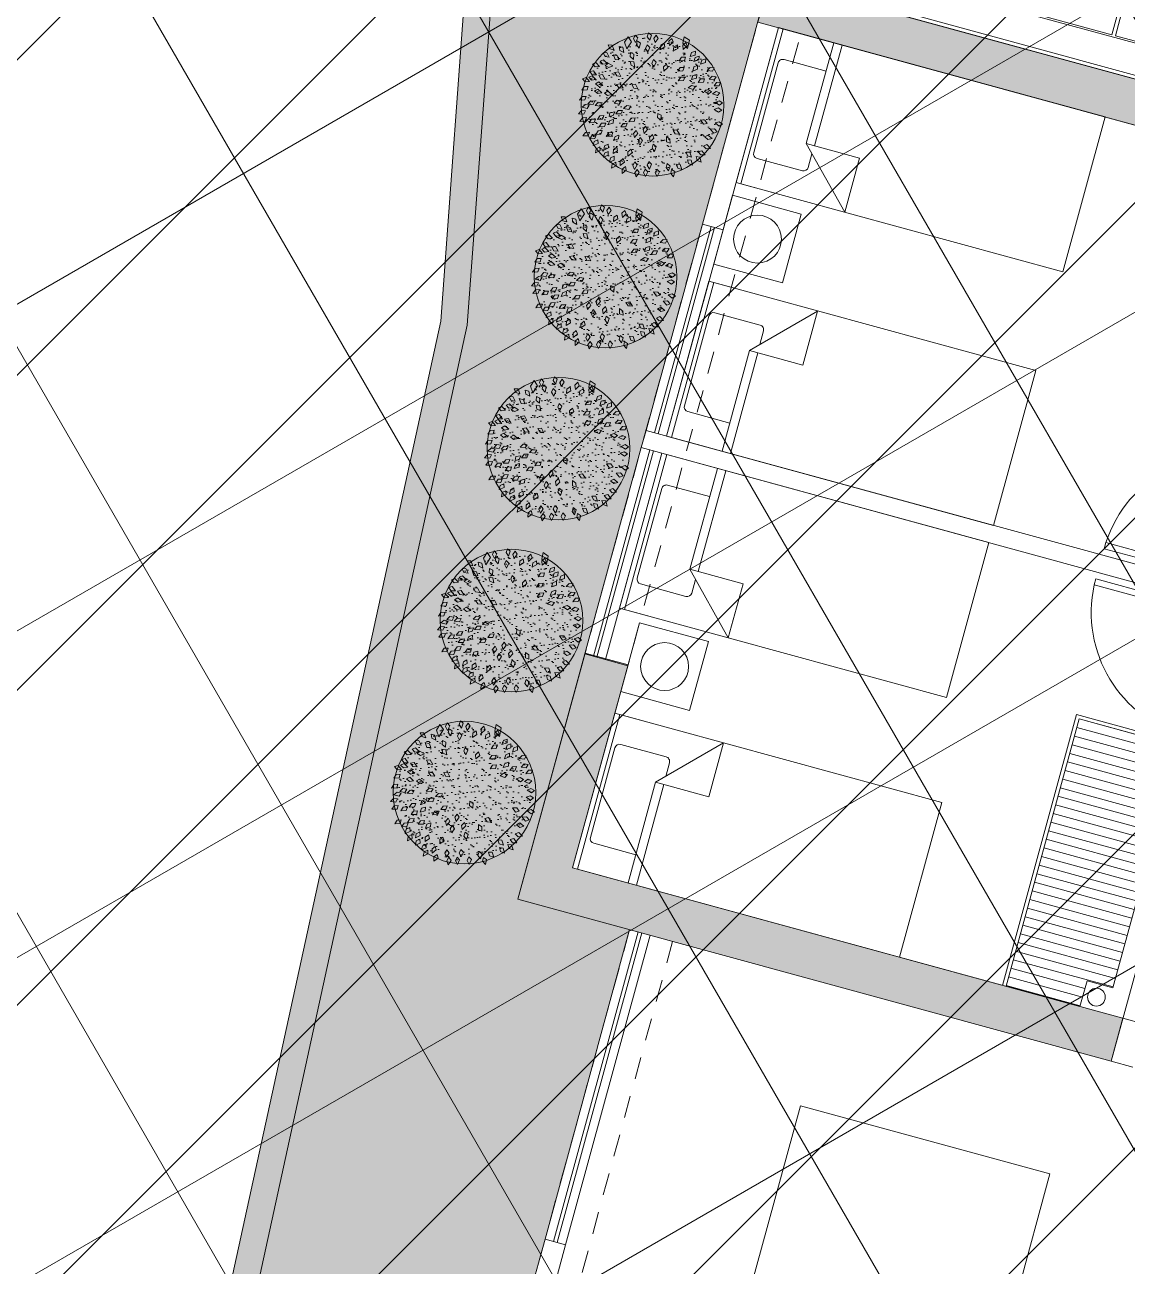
# Model space of a CAD drawing. Header units: inches. Extents: x 0 to 766, y -245 to 236.
# Drawn here: x 184.95 to 191.14, y 58.7 to 65.66 of the extents above; entities that cross this region are included whole.
import ezdxf

# ---------------------------------------------------------------- set-up
doc = ezdxf.new("R2010")
doc.units = ezdxf.units.IN
doc.header["$MEASUREMENT"] = 0
doc.linetypes.add('HIDDEN2', pattern=[0.1875, 0.125, -0.0625])
for name, color, linetype, lineweight in [('A-PLACAS', 251, 'Continuous', 9), ('A-VIGAS', 251, 'HIDDEN2', 9), ('CLOSET', 251, 'Continuous', 9), ('DLP_ETAPAS', 251, 'Continuous', 9), ('DLP_HATCH', 251, 'Continuous', 9), ('HATCH', 251, 'Continuous', 9), ('MOBILIARIO', 251, 'Continuous', 9), ('MURO-BAJO', 251, 'Continuous', 9), ('MUROS', 251, 'Continuous', 9), ('PUERTAS', 251, 'Continuous', 9), ('RED-PLUVIAL', 251, 'Continuous', 9), ('VIDRIOS', 251, 'Continuous', 9), ('XREF_PAISAJISMO_200612$0$A-MURO BAJO', 251, 'Continuous', 9), ('XREF_PAISAJISMO_200612$0$HATCH MUROS', 251, 'Continuous', 9), ('XREF_VEGETACION_200612$0$0_PA_alternathera verde', 251, 'Continuous', 9), ('XREF_VEGETACION_200612$0$0_PA_arrayan', 251, 'Continuous', 9), ('XREF_VEGETACION_200612$0$0_PA_VEGETACION', 251, 'Continuous', 9)]:
    doc.layers.add(name, color=color, linetype=linetype, lineweight=lineweight)
doc.layers.add('relleno', color=7, linetype='Continuous')
pattern_1 = [(177, (0, 0), (-0.06749766157737931, -0.03401406042485334), [0.09374999999999982, -0.01874999999999995, 0, -0.01874999999999995])]

# ---------------------------------------------------------------- blocks, each defined once
blk = doc.blocks.new('XREF_VEGETACION_200612$0$vib 2')
at = {"layer": 'XREF_VEGETACION_200612$0$0_PA_arrayan', "color": 68, "true_color": 0x3d5200}
for points in [[(471.9991278601013, 17.40327505128238), (471.9866738549131, 17.38433920615082), (471.9947412778862, 17.36167107864796), (472.0110900439348, 17.38599382868125)], [(472.0238042046054, 17.40891701607177), (472.0178819022391, 17.39633102536962), (472.0247516089712, 17.3832593512432), (472.0325724509072, 17.399456377245)], [(472.030705056617, 17.38915131883394), (472.0274703579561, 17.37562292085584), (472.0368584490883, 17.36422444376731), (472.0412164100832, 17.38167487057731)], [(472.0691685130013, 17.41660571361439), (472.0648215750683, 17.40339265348848), (472.0732307002172, 17.39125394889214), (472.0790227100223, 17.4082822148728)], [(472.0956921621608, 17.40829769946393), (472.0877171243825, 17.39690122633817), (472.0922654877425, 17.38285224325039), (472.1027251134618, 17.39748458584128)], [(472.1233968454622, 17.38147155532374), (472.1115935541864, 17.37411199403718), (472.1102724547834, 17.35940430110412), (472.1256297008644, 17.3687672179945)], [(472.1495084159559, 17.39750684251197), (472.1393987686251, 17.3879530025446), (472.1410202030202, 17.37327538402019), (472.1542160061473, 17.38549749511912)], [(472.1970701181393, 17.38396217420498), (472.1868647333844, 17.37451066907229), (472.1883382153296, 17.35981746023259), (472.2016564808482, 17.37190600950316)], [(472.1916999459867, 17.40313652296629), (472.1872218011545, 17.38091908173373), (472.2031735761645, 17.36290608109706), (472.2092520207831, 17.39157541718157)], [(471.9138282526026, 17.34757867194693), (471.9201314029929, 17.33517902991852), (471.9346680541604, 17.33258147185742), (471.9266788235137, 17.34869610537996)], [(471.9312554757778, 17.3750014276066), (471.9362852374229, 17.36203291477503), (471.9504886970377, 17.35799270809355), (471.9441533511697, 17.37482638305241)], [(471.9672958700494, 17.32413026281313), (471.9626095443429, 17.33722679589073), (471.9485174655376, 17.34163982772762), (471.9544070842902, 17.32464507527751)], [(471.9690640062734, 17.37018244325063), (471.9712709731591, 17.35644890312261), (471.984315701971, 17.34952816723208), (471.9816401853354, 17.36731442121183)], [(472.0072622541147, 17.34896166609289), (472.0063585641862, 17.33508131408768), (472.0175366961939, 17.32543191514983), (472.0188851998752, 17.3433676548255)], [(472.0650128810584, 17.3758903175073), (472.0593512305805, 17.36318494300917), (472.0664888819454, 17.35025762820493), (472.0739742462451, 17.36661239941043)], [(472.1685617030637, 17.37516873027289), (472.1563760033923, 17.36846130522355), (472.154257793917, 17.35384710925976), (472.170101040688, 17.36236184658062)], [(472.2301299494396, 17.35317426655325), (472.216849733088, 17.34903703548267), (472.2118540585104, 17.33514082122968), (472.229079194109, 17.34031807180304)], [(472.2427193064499, 17.33677128993281), (472.2295514937284, 17.33228915479364), (472.2249198925387, 17.31826739294021), (472.2420041621569, 17.32389206639803)], [(471.8767784409972, 17.30959797979472), (471.8865132369244, 17.29966245889579), (471.9011591910421, 17.30154860921541), (471.8887008433954, 17.31452161171296)], [(471.9031515122751, 17.31885644349842), (471.9129879981514, 17.30902158849829), (471.9276137748297, 17.31105829947583), (471.9150226352793, 17.3239024586428)], [(471.920530002957, 17.30365578525095), (471.9328255470115, 17.29715190766251), (471.9462039124707, 17.30340337730459), (471.9303899802034, 17.31197243595434)], [(472.0059207432759, 17.31863085172833), (472.0092072874428, 17.30511495535762), (472.0227586467599, 17.29924791217451), (472.0186844011268, 17.31676675181666)], [(472.0858690981479, 17.32473780537327), (472.0804718505148, 17.31191787771129), (472.0878757557742, 17.29914119105299), (472.0950207297554, 17.31564751004578)], [(472.1308908290395, 17.30936928412336), (472.1207254950664, 17.2998747165982), (472.1222610845667, 17.28518786874244), (472.1355281224477, 17.29733261763874)], [(472.1913401827306, 17.29818071918495), (472.1774505396288, 17.29743329575765), (472.1691936717617, 17.2851905155149), (472.1871628391261, 17.28597680052635)], [(472.1965609583441, 17.33334824426671), (472.1826713152425, 17.33260082083919), (472.1744144473753, 17.32035804059637), (472.1923836147395, 17.32114432560812)], [(472.2375130577273, 17.30498623644828), (472.2246111890482, 17.29978790865365), (472.2207564112678, 17.28553300692428), (472.2375061007713, 17.29208717517187)], [(472.2652836304198, 17.32779293227077), (472.2522345667672, 17.32297600741501), (472.2479625335379, 17.30884054608046), (472.264897601269, 17.31489964674247)], [(472.2947827198608, 17.29633274976908), (472.2809356677341, 17.29765183076583), (472.2709557496599, 17.28676777038925), (472.2888430447632, 17.28488259300386)], [(471.8432023853429, 17.25905713633304), (471.8522458463065, 17.248488473169), (471.8669855839673, 17.24938383272581), (471.8554293522136, 17.26316652939764)], [(471.8641238487728, 17.26429892228333), (471.8739965423655, 17.25450041482125), (471.8886147074063, 17.25659105728167), (471.8759762794365, 17.26938868824808)], [(471.8674055556874, 17.2834126044072), (471.8757167310754, 17.27225889690928), (471.8904833037422, 17.2721595655193), (471.8798815137007, 17.28668923405706)], [(471.8982852881148, 17.27098195765526), (471.905596492749, 17.25914865236626), (471.9202986570771, 17.25776738515364), (471.9109986551812, 17.27316281254658)], [(471.9531595826988, 17.28075862140554), (471.9600395856749, 17.26866951944026), (471.9746824210687, 17.26675930827994), (471.9659432856084, 17.28247989132526)], [(472.1935039490474, 17.26467152883387), (472.1796143059458, 17.26392410540634), (472.1713574380786, 17.25168132516353), (472.1893266054428, 17.2524676101753)], [(472.2350661995038, 17.27384185733024), (472.2216746009388, 17.27008075175502), (472.2162890624615, 17.25633093319752), (472.2336533384089, 17.26102040445849)], [(472.2614461514057, 17.25911742810021), (472.247556508304, 17.25837000467263), (472.2392996404368, 17.24612722443015), (472.2572688078012, 17.24691350944158)], [(472.3013743825365, 17.26605887792175), (472.2876041292039, 17.26802380805665), (472.27712633719, 17.25761816489685), (472.2949059541694, 17.25489889294519)], [(471.8626886242028, 17.23282966493801), (471.8487989811011, 17.2320822415104), (471.8405421132339, 17.21983946126758), (471.8585112805981, 17.22062574627935)], [(471.8840771310779, 17.21759840403476), (471.8942489705281, 17.20811080636852), (471.9087952631908, 17.210653817342), (471.8957660037138, 17.22305331803207)], [(471.8875433468671, 17.24168499085601), (471.8983226230563, 17.23289362963541), (471.9126679937606, 17.23639675315681), (471.898844281489, 17.24790389002589)], [(471.9179686242347, 17.21006536739594), (471.9287884193358, 17.20132392236419), (471.9431174452183, 17.20489331339161), (471.9292406941218, 17.21633643354752)], [(471.9596715611343, 17.23897057432196), (471.9672595637616, 17.2273128282531), (471.9819901928693, 17.22627837132236), (471.9723300109548, 17.24145038850105)], [(472.0121751053676, 17.23879815353993), (472.0185452591874, 17.22643280002396), (472.0330957531845, 17.22391393927114), (472.0250194416004, 17.23998510634376)], [(472.2303035076272, 17.23186319229057), (472.2170309881666, 17.23602504938171), (472.2050109889733, 17.2274471035644), (472.2221185369953, 17.2218936343279)], [(472.2855023918595, 17.21469772316737), (472.2737293897624, 17.22210564115389), (472.2599197582529, 17.21687538182732), (472.2750463125652, 17.20714416532985)], [(472.3143617069008, 17.21054551540897), (472.3013713616356, 17.21551861878223), (472.288844847143, 17.20769890205324), (472.3055770190808, 17.20110014140263)], [(472.3160978734025, 17.2472291267417), (472.3022082303008, 17.24648170331412), (472.2939513624336, 17.23423892307136), (472.3119205297978, 17.23502520808304)], [(471.8550422716805, 17.19861191274353), (471.8411526285786, 17.19786448931595), (471.8328957607115, 17.18562170907313), (471.8508649280757, 17.1864079940849)], [(471.8660329037291, 17.16782945297891), (471.8525135439806, 17.17110172119393), (471.8410890306565, 17.16174533137982), (471.8585272836685, 17.1573389097268)], [(471.8853725824287, 17.18197588400755), (471.8715792613734, 17.18377174634582), (471.8612299039518, 17.17323835486857), (471.8790415405041, 17.17073739040887)], [(471.910446139305, 17.17683221118372), (471.896628000266, 17.17842590524867), (471.8864339929978, 17.1677420973663), (471.9042803415284, 17.16550221700888)], [(471.9756770814882, 17.18322690456202), (471.9619528263375, 17.18549089392448), (471.9512511746037, 17.17531562069885), (471.9689674367252, 17.1722102581862)], [(472.0081281987939, 17.16505209735902), (471.9943778646585, 17.16715189221545), (471.9837985925572, 17.1568494392622), (472.0015507046439, 17.15395604396474)], [(472.3233366244269, 17.17668400320403), (472.311261622581, 17.18358872316204), (472.2976849031984, 17.17778060592329), (472.3132084730252, 17.16869611365746)], [(471.8529816687287, 17.14894762808089), (471.8391069233886, 17.14993366511248), (471.8293913657062, 17.13881298734668), (471.8473187878926, 17.1373580805982)], [(471.8561739585929, 17.12575092121491), (471.8422843154911, 17.12500349778767), (471.8340274476239, 17.11276071754486), (471.8519966149883, 17.11354700255632)], [(471.9158437026969, 17.13271523026833), (471.9019540595952, 17.1319678068408), (471.893697191728, 17.11972502659802), (471.9116663590921, 17.1205113116097)], [(471.9338902948323, 17.12975302772929), (471.9475505362749, 17.13237574216433), (471.9540722237375, 17.14562448277169), (471.9363753537723, 17.14241044896286)], [(471.9794218933341, 17.15051873528043), (471.9655125491025, 17.15062347457134), (471.9565212977791, 17.1389094259676), (471.9745048867752, 17.1385935989407)], [(472.0237692395729, 17.12447901158595), (472.0098795964709, 17.1237315881587), (472.0016227286038, 17.11148880791583), (472.0195918959681, 17.11227509292732)], [(472.1012330537493, 17.13995780387387), (472.1003802427454, 17.12607423298343), (472.111593665671, 17.11646586780844), (472.1128764240457, 17.13440642941719)], [(472.320219637316, 17.15175342620461), (472.3084552124438, 17.15917495803504), (472.2946395399031, 17.15396067694493), (472.3097548271959, 17.14421196882793)], [(471.8871920905565, 17.12063593790088), (471.8733024474548, 17.11988851447361), (471.8650455795875, 17.1076457342308), (471.8830147469517, 17.10843201924257)], [(471.9100743109877, 17.08089120877986), (471.8961922313503, 17.08001445783429), (471.8880497436159, 17.06769530897779), (471.9060108086499, 17.06864891410259)], [(471.9223469630639, 17.10711095016765), (471.90845160975, 17.10647850763439), (471.900093699364, 17.09430448327791), (471.9180687588504, 17.09494202256789)], [(471.9496185623283, 17.11952516827088), (471.9361875401698, 17.11590736907021), (471.9306553898372, 17.10221588092062), (471.9480687823412, 17.10671954402957)], [(471.9957871998629, 17.10666925006131), (471.9818975567611, 17.1059218266337), (471.9736406888939, 17.09367904639092), (471.9916098562584, 17.09446533140266)], [(472.0267184384267, 17.08202757759358), (472.017925008146, 17.07124998921912), (472.0214253778221, 17.05690394630923), (472.0329351681207, 17.0707254493812)], [(472.0584880827169, 17.09626565518792), (472.0502723602935, 17.08504145221687), (472.0545207645998, 17.07089887126759), (472.0652893641604, 17.08530534493025)], [(472.1532569721846, 17.08109375610911), (472.1610950348405, 17.06960264645468), (472.175844572892, 17.06888664204416), (472.1658588991897, 17.08384643952288)], [(472.2705270150441, 17.10602029360768), (472.2624571855337, 17.11734984253687), (472.2476961478407, 17.11776613722128), (472.2579835942099, 17.10301223376928)], [(472.3049827001154, 17.07648424577365), (472.2958495072797, 17.08697546190407), (472.2811179345431, 17.08595453107415), (472.2927911951269, 17.07227081055546)], [(472.3230863208236, 17.10305201458183), (472.3120773882045, 17.11155402786463), (472.2978301032031, 17.10767119318691), (472.3119545166792, 17.0965352081011)], [(471.8663644296191, 17.07586084740194), (471.8524747865171, 17.0751134239747), (471.8442179186499, 17.06287064373188), (471.8621870860145, 17.06365692874331)], [(471.889638327005, 17.06576830096182), (471.8757536645921, 17.06493344950857), (471.8675740352948, 17.05263893042056), (471.8855378964714, 17.05353832550565)], [(471.8958534949202, 17.04958886050997), (471.8831447912918, 17.04393468688727), (471.879799744091, 17.02955163455942), (471.896305581002, 17.03669772214343)], [(471.9464331557788, 17.07428867330424), (471.9325435126772, 17.07354124987665), (471.9242866448101, 17.06129846963387), (471.9422558121742, 17.06208475464561)], [(471.9675738361461, 17.06561034058126), (471.9543059246627, 17.06143381665006), (471.9493514063843, 17.04752287549988), (471.9665611412522, 17.05275109179828)], [(472.0407998125292, 17.05718892823358), (472.0338229965551, 17.04515543887498), (472.0395498087595, 17.03154422449009), (472.0487269836328, 17.04701318312476)], [(472.0828863184533, 17.0672609851137), (472.0731038350667, 17.05737241362618), (472.0752181820086, 17.04275765834049), (472.0879952995834, 17.05541682444121)], [(472.1431556005668, 17.03805745600607), (472.142884261277, 17.05196454780341), (472.1309314150905, 17.06063582239795), (472.131101891352, 17.0426502682576)], [(472.2618731972742, 17.05929127437574), (472.2727632277976, 17.05063748546723), (472.2870629632411, 17.05432246868213), (472.2730942600488, 17.06565315934992)], [(471.9020619561104, 17.02567266258305), (471.8898455405596, 17.01902134554291), (471.887660148725, 17.00441704488958), (471.9035423837974, 17.01285883551665)], [(471.9304662182968, 17.00978764210532), (471.917858695864, 17.00391131626495), (471.914766569561, 16.98947177714567), (471.9311444591964, 16.99690642246199)], [(471.9302769097613, 17.03512574451744), (471.9179018181759, 17.02877452923724), (471.9153606839006, 17.01422790861096), (471.9314441967879, 17.02227960613965)], [(471.9601214090856, 17.02456169746074), (471.9485773204055, 17.01680187505161), (471.9477611385283, 17.00205754115043), (471.9627884237772, 17.01194136216975)], [(472.0093882638051, 17.0172671663461), (471.9984637248761, 17.0086569818842), (471.9987643284816, 16.99389313507765), (472.013001557347, 17.00488451961814)], [(472.0852723583308, 17.03415629966037), (472.0812669136661, 17.02083574260299), (472.0899856571089, 17.00891747730017), (472.0953375062449, 17.02608916710383)], [(472.1979020280947, 17.00738808887391), (472.2026591088393, 16.99431709005714), (472.2167748464238, 16.98998033003454), (472.2107934093976, 17.00694298404267)], [(472.2399053988038, 17.00867457269498), (472.2483900304832, 16.99765223843531), (472.2631563502151, 16.99778390706083), (472.2523285752761, 17.01214595808955)], [(472.2575816109248, 17.02804146086364), (472.2673630416371, 17.01815184810641), (472.2819999601167, 17.02010688070891), (472.2694807177307, 17.03302112826614)], [(471.9516418350823, 16.99311642633708), (471.9388391641212, 16.98767837121232), (471.9352509236898, 16.97335405392837), (471.9518754585199, 16.98021947901151)], [(471.9569241407396, 16.97264876413521), (471.9444619520573, 16.96647019791626), (471.9417188399888, 16.95196030917671), (471.9579127312776, 16.95978763980761)], [(471.9825233693091, 16.98536237849359), (471.9717541946844, 16.97655864603644), (471.9723181710373, 16.96180251288015), (471.9863570222409, 16.97304617228323)], [(471.9896707949354, 16.95741639135522), (471.9785002073352, 16.94912791743385), (471.9783708440703, 16.93436157732557), (471.9929220443532, 16.94493379517339)], [(472.0223432390733, 16.97374342907903), (472.0153781874135, 16.96170312664722), (472.0211182998611, 16.94809751588758), (472.0302803516985, 16.96357543648494)], [(472.0704825728195, 16.97470032761799), (472.0649396098166, 16.96194272641605), (472.0721974614599, 16.9490825116211), (472.0795300388005, 16.96550635189757)], [(472.1335297547532, 16.96779044449741), (472.1293706982108, 16.95451704719468), (472.1379511800154, 16.94249885818604), (472.1435010394947, 16.95960757759022)], [(472.1650447614836, 16.96578184343801), (472.1694842578887, 16.9525995940495), (472.1834909569655, 16.94792263820017), (472.1779216031351, 16.96502502159538)], [(472.2031155995646, 16.98126632587497), (472.2065555556306, 16.96778865806706), (472.2201727254758, 16.96207602115748), (472.2158996206267, 16.97954742049569)], [(472.2321669876316, 16.99170220966022), (472.2359621967923, 16.97832023616226), (472.249725690669, 16.97296974353537), (472.2449919982344, 16.99032201646432)], [(472.030000023455, 16.94774171370608), (472.0223566240668, 16.93612021324051), (472.0273078453716, 16.92220809828106), (472.0373415772132, 16.9371357050959)], [(472.0576167209745, 16.94881853898118), (472.0519104534347, 16.9361331403654), (472.0590026287028, 16.92318082068826), (472.0665454243158, 16.93950918417747)], [(472.0979690943521, 16.94925666250339), (472.0921063795957, 16.93664280492672), (472.0990378277722, 16.92360376503777), (472.1067819836412, 16.9398375960634)], [(472.1481873327727, 16.94765669469166), (472.1454389599439, 16.93402117951763), (472.1552290463867, 16.92296605660999), (472.1589595715612, 16.94056129465406)]]:
    blk.add_lwpolyline(points, close=True, dxfattribs=at)
blk = doc.blocks.new('XREF_VEGETACION_200612$0$ARRAYAN')
at = {"layer": 'XREF_VEGETACION_200612$0$0_PA_arrayan', "true_color": 0x779e00}
h = blk.add_hatch(dxfattribs=at)
h.set_pattern_fill('AR-SAND', color=64, scale=0.0009, style=0)
h.set_pattern_definition([(37.50000000000001, (878.0805660225582, 496.4642429204698), (-0.0014400281663856, 0.0440471913596408), [0, -0.0347472, 0, -0.038862, 0, -0.0371475]), (7.499999999999999, (878.0805660225582, 496.4642429204698), (0.0404570954824202, 0.0645142590511519), [0, -0.0187452, 0, -0.0313182, 0, -0.0120015]), (327.5, (878.0524482225583, 496.4642429204698), (0.0711893133217312, 0.0001293466210691), [0, -0.01143, 0, -0.041148, 0, -0.053721]), (317.5, (878.0524482225583, 496.4642429204698), (0.0687200807225068, 0.0200636390931495), [0, -0.005715, 0, -0.0269748, 0, -0.030861])])
h.paths.add_polyline_path([(784.3152277029352, 808.4285049173043, 1), (783.7942965999522, 808.4285049173043, 1)])
at = {"layer": 'XREF_VEGETACION_200612$0$0_PA_arrayan'}
blk.add_circle((784.0578047917517, 808.4294242570828), 0.2761531747650853, dxfattribs=at)
at = {"layer": 'XREF_VEGETACION_200612$0$0_PA_arrayan', "color": 252, "xscale": 1.128600000000005, "yscale": 1.128600000000005, "zscale": 1.128600000000005}
blk.add_blockref('XREF_VEGETACION_200612$0$vib 2', (251.2648154271443, 789.0514367767951), dxfattribs=at)
blk = doc.blocks.new('XREF_PAISAJISMO_200612')
at = {"layer": 'XREF_PAISAJISMO_200612$0$HATCH MUROS', "true_color": 0xf8991e, "transparency": 33554636}
h = blk.add_hatch(color=30, dxfattribs=at)
h.dxf.hatch_style = 1
h.paths.add_polyline_path([(32.16013901866972, 65.55069738440216), (32.01525429933099, 65.59031218476593), (31.32124412091798, 62.41094586998224), (31.164966660348, 60.28836719878018), (29.35408920870395, 51.99065381195396), (30.15470163160353, 51.77174801379442), (30.19426292035496, 51.91643700562418), (29.53100054830429, 52.09778814949095), (31.31378188121016, 60.26676088664681), (31.47005909052677, 62.38933614548296)])
at = {"layer": 'XREF_PAISAJISMO_200612$0$A-MURO BAJO', "elevation": 1.069169213885796e-06}
blk.add_lwpolyline([(32.01525864235009, 65.5903320806101), (31.32124412091798, 62.41094586998224), (31.164966660348, 60.28836719878018), (29.35408920870395, 51.99065381195396), (30.15470163160353, 51.77174801379442), (30.19426292035496, 51.91643700562418), (29.53100054830429, 52.09778814949095), (31.31378188121016, 60.26676088664681), (31.47005909052677, 62.38933614548296), (32.16014586688834, 65.55072875786573)], dxfattribs=at)
blk = doc.blocks.new('paisajismo et 1')
at = {"layer": 'XREF_VEGETACION_200612$0$0_PA_alternathera verde', "true_color": 0x99b29c, "transparency": 33554618}
h = blk.add_hatch(dxfattribs=at)
h.set_pattern_fill('STIP2', color=253, scale=0.1, angle=45, style=0, double=1, pattern_type=2)
h.set_pattern_definition([(45, (-0.05515432893298566, 0.0678822509944439), (-0.07071067811865477, 0.07071067811865477), [0, -0.1]), (45, (-0.03535533905960619, 0.06505382340401411), (-0.07071067811865477, 0.07071067811865477), [0, -0.1]), (45, (-0.02192031021695584, 0.04454772733151913), (-0.07071067811865477, 0.07071067811865477), [0, -0.1]), (45, (0.01909188309218735, 0.05303300824016333), (-0.07071067811865477, 0.07071067811865477), [0, -0.1]), (45, (-0.008485281374305487, 0.07636753190308809), (-0.07071067811865477, 0.07071067811865477), [0, -0.1]), (45, (-0.006363961030729115, 0.112429978325963), (-0.07071067811865477, 0.07071067811865477), [0, -0.1]), (45, (-0.03606244584079832, 0.09263098798692226), (-0.07071067811865477, 0.07071067811865477), [0, -0.1]), (45, (0.02262741699814796, 0.09333809465169907), (-0.07071067811865477, 0.07071067811865477), [0, -0.1]), (45, (0.04171930009033531, 0.06717514432966709), (-0.07071067811865477, 0.07071067811865477), [0, -0.1]), (45, (0, 0.004242640919983387), (-0.07071067811865477, 0.07071067811865477), [0, -0.1]), (45, (-0.001414213562384248, 0.03111269790679216), (-0.07071067811865477, 0.07071067811865477), [0, -0.1]), (45, (0.02192031021695584, 0.02757716458290815), (-0.07071067811865477, 0.07071067811865477), [0, -0.1]), (45, (0.01979898987337947, 0.115965511649847), (-0.07071067811865477, 0.07071067811865477), [0, -0.1]), (45, (0.0148492424050346, 0.07566042523831129), (-0.07071067811865477, 0.07071067811865477), [0, -0.1]), (45, (-0.01414213562384248, 0.09333809465169907), (-0.07071067811865477, 0.07071067811865477), [0, -0.1]), (45, (0.004242640687152743, 0.09899494890123606), (-0.07071067811865477, 0.07071067811865477), [0, -0.1]), (45, (-0.002121320343576372, 0.05444722250103951), (-0.07071067811865477, 0.07071067811865477), [0, -0.1]), (45, (-0.02050609665457159, 0.112429978325963), (-0.07071067811865477, 0.07071067811865477), [0, -0.1]), (45, (0.04313351365271956, 0.09263098798692226), (-0.07071067811865477, 0.07071067811865477), [0, -0.1]), (45, (0.0622253967449069, 0.0692964643239975), (-0.07071067811865477, 0.07071067811865477), [0, -0.1]), (120.9638, (-0.02757716446649283, 0.05303300824016333), (0.141421532209918, -0.2828426137166201), [0.004123099999999989, -0.4081874999999993]), (14.03620000000003, (-0.03040559159126133, 0.07990306615829468), (-0.3535534263607663, -0.07071036266044872), [0.005831, -0.5772642]), (23.19860000000003, (0.006363961030729115, 0.08414570707827806), (0.282842725450836, 0.1414213818706459), [0.0053852, -0.5331313]), (194.0362, (0.04101219330914319, 0.05091168824583292), (0.3535534263607664, 0.07071036266044864), [0.005830999999999989, -0.5772641999999986]), (98.13009999999991, (0.009899494936689734, 0.03818376641720533), (-0.07071066359193326, 0.3535533934986177), [0.004999999999999999, -0.4949999999999999]), (0, (-0.003535533905960619, 0.1265721134841442), (0.07071070000000002, 0.07071069999999999), [0.005656900000000001, -0.1357645]), (146.3099, (0.03535533905960619, 0.07778174616396427), (-0.3535532763525759, 0.2121322549781836), [0.005099, -0.5048028999999999]), (8.130100000000086, (-0.01979898987337947, 0.02828427124768496), (0.3535533934986178, 0.07071066359193351), [0.004999999999999996, -0.4949999999999997]), (0, (-0.05586143571417779, 0.08131727948784828), (0.07071070000000002, 0.07071069999999999), [0.0042426, -0.1371787])])
edge = h.paths.add_edge_path()
edge.add_line((32.89130303086131, 65.35104686859995), (32.16020117879573, 65.55101899533464))
edge.add_line((32.16020117880544, 65.5510189961642), (31.47005272351193, 62.38934382463056))
edge.add_line((31.47005272351089, 62.38934382423759), (31.31377527366021, 60.2667652982863))
edge.add_line((31.31377527365112, 60.26676529832184), (29.76902955207025, 53.18998410061157))
edge.add_arc((23.32263562703156, 58.60802622418851), 8.42087733501489, 319.9537400429385, 349.3248501376628)
edge.add_line((31.59777478186879, 57.04813935048878), (31.11547814865186, 57.18001034897053))
edge.add_line((31.1154781486548, 57.18001034855843), (31.6422987150329, 59.10677045748407))
edge.add_arc((42.44262637328939, 60.19350069481879), 10.85486343229149, 151.6317359734243, 185.7457692992268, ccw=False)
edge = h.paths.add_edge_path()
edge.add_line((34.66938018213841, 77.04591327346861), (34.66937259270219, 77.0459153468415))
edge.add_line((34.66937259270344, 77.04591534659266), (32.92899654192777, 69.07298762841191))
edge.add_line((32.92899654191569, 69.07298762910068), (33.41195098480054, 68.94096293561972))
edge.add_line((33.41195098482422, 68.94096293486655), (34.62281914455538, 74.4881343691553))
edge.add_arc((38.16411327043897, 73.53881381172687), 3.666329718954907, 149.5029611579719, 164.9934539222534, ccw=False)
edge.add_line((35.00500050708069, 75.39945352822542), (34.34905153200729, 75.57843894572403))
edge.add_line((34.34905153198633, 75.57843894604594), (34.66938018213013, 77.04591327365672))
at = {"layer": 'XREF_VEGETACION_200612$0$0_PA_alternathera verde', "true_color": 0x6e6b8e, "transparency": 33554615}
h = blk.add_hatch(dxfattribs=at)
h.set_pattern_fill('ANSI36', color=8, scale=0.3, angle=132, style=0)
h.set_pattern_definition(pattern_1)
h.paths.add_polyline_path([(33.31773594615515, 65.23440826870501), (32.89130303086131, 65.35104686859995, 0.1499597168649664), (31.64229871501448, 59.10677045769989)])
at = {"layer": 'XREF_VEGETACION_200612$0$0_PA_alternathera verde', "true_color": 0xc6d1a8, "transparency": 33554618}
blk.add_hatch(color=9, dxfattribs=at).paths.add_polyline_path([(32.22476038901368, 56.87670705281198), (31.59777478186879, 57.04813935048878, -0.1288618879363028), (29.76902955205878, 53.18998410087079), (29.53067882213509, 52.09805295616388), (30.82165294224978, 51.74507091380656)])
at = {"layer": 'XREF_VEGETACION_200612$0$0_PA_alternathera verde', "true_color": 0x6e6b8e, "transparency": 33554615}
h = blk.add_hatch(dxfattribs=at)
h.set_pattern_fill('ANSI36', color=8, scale=0.3, angle=132, style=0)
h.set_pattern_definition(pattern_1)
h.paths.add_polyline_path([(32.22476038901368, 56.87670705281198), (31.59777478186879, 57.04813935048878, -0.1288618879363028), (29.76902955205878, 53.18998410087079), (29.53067882213509, 52.09805295616388), (30.82165294224978, 51.74507091380656)])
at = {"layer": 'XREF_VEGETACION_200612$0$0_PA_VEGETACION', "true_color": 0x9a9384, "transparency": 33554508}
h = blk.add_hatch(color=252, dxfattribs=at)
h.dxf.hatch_style = 1
h.paths.add_polyline_path([(33.96204619892524, 64.74717957433313), (33.23860125461943, 64.94498607050627), (31.11547814827645, 57.18001034855843), (31.59777478149044, 57.04813935048878), (33.16703969001537, 62.78746924642473), (33.40818800081615, 62.72153374738991)])
blk.add_blockref('XREF_PAISAJISMO_200612', (0, 0))
at = {"layer": 'XREF_VEGETACION_200612$0$0_PA_arrayan', "color": 7, "xscale": 1.448471488116208, "yscale": 1.448471488116208, "zscale": 1.448471488116208}
for p in [(-1103.332222825353, -1109.483618370257, 5.952712665173116e-06), (-1103.59596482091, -1110.448211631738, 5.952712665173116e-06), (-1103.859706816467, -1111.412804892287, 5.952712665173116e-06), (-1104.123448812024, -1112.377398153767, 5.952712665173116e-06), (-1104.387190807611, -1113.341991415247, 5.952712665173116e-06)]:
    blk.add_blockref('XREF_VEGETACION_200612$0$ARRAYAN', p, dxfattribs=at)
blk = doc.blocks.new('ESTR_PISO-1_PISO')
at = {"layer": 'HATCH'}
h = blk.add_hatch(color=256, dxfattribs=at)
h.dxf.hatch_style = 1
h.paths.add_polyline_path([(-26.45000000886381, 2.950000003033352), (-29.9000000088638, 2.950000003033352), (-29.90000000606983, 1.500000002741245), (-29.65000001128521, 1.50000000262483), (-29.65000001128521, 2.700000003033352), (-26.45000000886381, 2.700000003033352)])
h.paths.add_polyline_path([(-22.65000366250683, -2.530000005981407), (-18.74999998613441, -2.530000005981407), (-18.74999998613288, 2.869999992595268), (-22.44999998488044, 2.869999992595268), (-22.45000342059387, -0.5300005013042437), (-22.65000366250683, -0.5300002593523914), (-22.64999998484183, 3.11999999300599), (-18.49999998433253, 3.119999985222847), (-18.49999998433253, -2.780000005981378), (-22.65000366250683, -2.780000005981378)])
h.paths.add_polyline_path([(-29.90000001815997, -2.449999997157278), (-26.45000001034731, -2.449999997157278), (-26.45000001034731, -2.199999997223529), (-29.90000001815997, -2.199999997223529)])
h.paths.add_polyline_path([(-30.30000000718738, -6.800000003093373), (-22.39999965129812, -6.800000003093373), (-22.39999965129812, -7.100000336519088), (-30.30000000718738, -7.100000336519088)])
h.paths.add_polyline_path([(-20.85000004935182, -4.750003257845236), (-21.5500000280017, -4.750003257845236), (-21.55000002800205, -5.000003152987489), (-20.85000004935182, -5.000003152987489)])
h.paths.add_polyline_path([(-22.44999997200972, 4.919999993006002), (-22.4499999847813, 6.869999992998601), (-18.74999998478216, 6.869999992710461), (-18.74999998480502, 4.919999992745232), (-18.54999998481543, 4.919999992742305), (-18.54999998059867, 6.869999990180787), (-18.04999997781795, 6.869999993250929), (-18.049999979353, 7.119999992617892), (-22.44999995288214, 7.11999999270688), (-22.44999995288214, 13.72000001150502), (-22.649999985639, 13.72000001150502), (-22.64999998481278, 4.919999993006002)])
h.paths.add_polyline_path([(-26.45000000793158, 8.519999993329606), (-29.65000001128431, 8.519999993201452), (-29.65000001220403, 9.700000000067007), (-29.90000000791986, 9.699999999950592), (-29.90000000793157, 8.269999993201452), (-26.45000000793158, 8.269999993201452)])
h.paths.add_polyline_path([(-19.14999996774782, 8.919999992945293), (-15.74999999686031, 8.919999992945293), (-15.74999999686031, 9.169999994901076), (-19.14999996774782, 9.169999994901076)])
h.paths.add_polyline_path([(-20.64999997314962, 18.06999999368185), (-16.64999998155054, 18.06999999368185), (-16.64999998155054, 18.3199999853195), (-20.64999997314962, 18.3199999853195)])
h.paths.add_polyline_path([(-19.14999997234969, 13.72000000406877), (-15.74999998420117, 13.72000000406877), (-15.74999998420117, 13.46999999532017), (-19.14999997234969, 13.46999999532017)])
h.paths.add_polyline_path([(-29.80000000515398, 18.31999998400931), (-25.8000000027956, 18.31999998584587), (-25.8000000027956, 18.06999999389313), (-29.55000085984682, 18.07000099347016), (-29.55000000562754, 17.67000006339305), (-29.8000000057358, 17.66999998866669)])
h.paths.add_polyline_path([(-26.45000002318596, 13.36999999350763), (-29.90000001671172, 13.36999997327541), (-29.90000002318595, 14.21999999993523), (-29.55000002318599, 14.21999999993523), (-29.55000001817609, 13.61999999356124), (-26.45000002318596, 13.61999999356124)])
h.paths.add_polyline_path([(-23.12499998563788, 31.11999999606229), (-28.72500000894649, 31.11999999859427), (-28.72500000874743, 30.91999999607987), (-23.37499999896693, 30.91999999607987), (-23.37499999982811, 24.61999999335671), (-23.12499999982805, 24.61999999331505)])
h.paths.add_polyline_path([(-17.19999999597133, 25.66999999352174), (-17.19999999299523, 24.21999999983336), (-17.44999999150514, 24.21999999992067), (-17.44999998872862, 25.66999999353732)])
h.paths.add_polyline_path([(-29.00000264258932, 25.66999999605957), (-29.00000000495152, 24.21999999644663), (-29.25000000346131, 24.21999999635932), (-29.25000000174498, 25.66999999607276)])
h.paths.add_polyline_path([(-29.25000000524926, 28.36999999599811), (-28.20000000313672, 28.36999999595798), (-28.20000000314508, 28.06999999589402), (-29.2500000086593, 28.06999999591653)])
h.paths.add_polyline_path([(-17.1999999860779, 30.91999999963545), (-17.19999998563787, 31.11999999963544), (-23.07499998563787, 31.11999999963544), (-23.0749999860779, 30.91999999963545)])
at = {"layer": 'A-PLACAS', "elevation": -3.949631391000002e-07}
for points in [[(-26.45000002318596, 13.36999999350763), (-29.90000001671172, 13.36999997327541), (-29.90000002318595, 14.21999999993523), (-29.55000002318599, 14.21999999993523), (-29.55000001817609, 13.61999999356124), (-26.45000002318596, 13.61999999356124)], [(-26.45000000793158, 8.519999993329606), (-29.65000001128431, 8.519999993201452), (-29.65000001220403, 9.700000000067007), (-29.90000000791986, 9.699999999950592), (-29.90000000793157, 8.269999993201452), (-26.45000000793158, 8.269999993201452)]]:
    blk.add_lwpolyline(points, close=True, dxfattribs=at)
at = {"layer": 'A-VIGAS'}
for p, q in [((-29.90000001671172, 13.31999997964942, -3.949631391000002e-07), (-29.90000000791986, 9.699999999950592, -3.949631391000002e-07)), ((-29.65000001671172, 13.31999997964942, -3.949631391000002e-07), (-29.65000000791986, 9.699999999950592, -3.949631391000002e-07)), ((-26.45000001293897, 8.519999994682365, 8.614132899999958e-09), (-22.64999476867706, 8.52000356573916, 8.675981499999977e-09)), ((-29.2500000120292, 8.269999993201452, 4.516811624999999e-07), (-29.2500000122767, 2.950000003002543, 4.176229789999992e-08)), ((-29.0000000120292, 8.2699999931896, 8.884065994999999e-07), (-29.0000000122767, 2.950000002990691, 4.176229789999992e-08)), ((-26.45000001293897, 8.269999994682365, 8.614132899999958e-09), (-22.64999476867706, 8.27000356573916, 8.675981499999977e-09))]:
    blk.add_line(p, q, dxfattribs=at)
blk = doc.blocks.new('A$C2A08204E')
for p, q in [((8.0755846e-09, -2.52014942e-08), (8.0755846e-09, 1.759999974798506)), ((8.0755846e-09, 1.759999974798506), (2.574999008075582, 1.759999974798506)), ((2.574999008075582, 1.759999974798506), (2.574999008075586, 1.009999974798507)), ((0.1750000080755854, 0.1750009747985075), (0.1750000080755854, 1.584999974798505)), ((0.1750000080755854, 1.584999974798505), (2.399999008075583, 1.584999974798505)), ((0.1850000080755834, 1.574999974798505), (0.7500000080755846, 1.574999974798505)), ((0.1850000080755834, 1.009999974798507), (0.1850000080755834, 1.574999974798505)), ((0.7500000080755846, 1.009999974798507), (0.7500000080755846, 1.574999974798505)), ((0.7599990080755852, 1.574999974798506), (1.564999008075582, 1.574999974798505)), ((0.7599990080755852, 1.009999974798507), (0.7599990080755852, 1.574999974798505)), ((1.564999008075582, 1.574999974798505), (1.564999008075582, 1.009999974798507)), ((1.584999008075582, 1.574999974798505), (2.389999008075582, 1.574999974798505)), ((1.584999008075582, 1.009999974798507), (1.584999008075582, 1.574999974798505)), ((2.389999008075582, 1.574999974798505), (2.389999008075582, 1.009999974798507)), ((2.399999008075583, 1.009999974798502), (2.399999008075583, 1.584999974798505)), ((0.1850000080755834, 1.009999974798507), (0.7500000080755846, 1.009999974798507)), ((0.1850000080755869, 0.184999974798508), (0.1850000080755834, 0.9999999747985056)), ((0.7500000080755846, 0.9999999747985056), (0.1850000080755834, 0.9999999747985056)), ((0.7500000080755846, 0.9999999747985056), (0.7500000080755846, -2.52014942e-08)), ((2.574999008075586, 1.009999974798507), (0.7599990080755852, 1.009999974798507)), ((0.7500000080755846, 0.1750009747985075), (0.1750000080755854, 0.1750009747985075)), ((0.7500000080755846, 0.184999974798508), (0.1850000080755869, 0.184999974798508)), ((0.7500000080755846, -2.52014942e-08), (8.0755846e-09, -2.52014942e-08))]:
    blk.add_line(p, q)
blk = doc.blocks.new('CAMA 2PLAZAS C_VELADOR')
at = {"layer": 'MOBILIARIO'}
for p, q in [((-1.849946584286015, -0.0599999755255567), (-1.849892390794678, -5.68e-14)), ((-1.849892390794678, -5.68e-14), (-0.3998923907946903, -5.68e-14)), ((-0.3998923907946903, -5.68e-14), (-0.3998923907946903, -0.0599999755255567))]:
    blk.add_line(p, q, dxfattribs=at)
at = {"layer": 'MOBILIARIO', "linetype": 'Continuous'}
for p, q in [((-1.849946584286129, -0.05999997552544301), (-0.3999458065079864, -0.05999997552544301)), ((-1.849946584286129, -1.900000000000034), (-1.849946584286129, -0.05999997552544301)), ((-0.3999458065079864, -0.05999997552544301), (-0.3999458065079864, -1.900000000000034)), ((-1.66327913984159, -0.3957744199699391), (-1.66327913984159, -0.1183955923233384)), ((-1.632657967488139, -0.0877744199698896), (-1.208566978861625, -0.0877744199698896)), ((-1.177945806508176, -0.1183955923233384), (-1.177945806508176, -0.3957744199699391)), ((-1.071945806508181, -0.3957744199699391), (-1.071945806508181, -0.1183955923233384)), ((-1.041324634154674, -0.0877744199698896), (-0.6172336455281596, -0.0877744199698896)), ((-0.5866124731747107, -0.1183955923233384), (-0.5866124731747107, -0.4118199142831715)), ((-1.849946584286129, -0.3959999755255126), (-0.7546124731747739, -0.3959999755255126)), ((-0.3999458065079864, -0.7506666421922433), (-0.7546124731747739, -0.3959999755255126)), ((-0.7546124731747739, -0.3959999755255126), (-0.7546124731747739, -0.7506666421922433)), ((-0.7546124731747739, -0.4519999755255526), (-1.849946584286129, -0.4519999755255526)), ((-0.6172336455281596, -0.4424410866366202), (-0.7081558065080742, -0.4424410866366202)), ((-0.7546124731747739, -0.7506666421922433), (-0.3999458065079864, -0.7506666421922433)), ((-0.3999458065079864, -1.900000000000034), (-1.849946584286129, -1.900000000000034))]:
    blk.add_line(p, q, dxfattribs=at)
at = {"layer": 'MOBILIARIO'}
for points in [[(-2.249946584286675, -0.3999999999999772), (-1.849946584286668, -0.3999999999999772), (-1.849946584286668, 0), (-2.249946584286675, 0)], [(-0.4000000000000057, -0.3999999999999772), (0, -0.3999999999999772), (0, 0), (-0.4000000000000057, 0)]]:
    blk.add_lwpolyline(points, close=True, dxfattribs=at)
for centre in [(-2.049946584286669, -0.1999999999999886), (-0.2000000000000028, -0.1999999999999886)]:
    blk.add_circle(centre, 0.1343855865280572, dxfattribs=at)
at = {"layer": 'MOBILIARIO', "linetype": 'Continuous'}
for centre, start, end in [((-1.632657967488139, -0.1183955923233384), 90, 180), ((-1.208566978861625, -0.1183955923233384), 0, 90), ((-1.041324634154674, -0.1183955923233384), 90, 180), ((-0.6172336455281596, -0.1183955923233384), 0, 90), ((-0.6172336455281596, -0.4118199142831715), 270, 0)]:
    blk.add_arc(centre, 0.0306211723534631, start, end, dxfattribs=at)
blk = doc.blocks.new('1 PLAZA')
for p, q in [((-0.4499777161531713, 0), (0.4499777161531713, 0)), ((-0.4499777161531713, 0), (-0.4499777161531713, -0.2550762602752457)), ((0.4499777161531713, 0), (0.4499777161531713, -0.2550762602752457)), ((-0.2592074873723504, -0.0513127661681665), (0.2619243339604509, -0.0513127661681665)), ((-0.2859481033970041, -0.3220918094482386), (-0.2859481033970041, -0.0780533821925929)), ((0.2886649499851046, -0.0780533821925929), (0.2886649499851046, -0.3415375854212926)), ((-0.4499505476874221, -0.3220918094482386), (0.135649886104602, -0.3220918094482386)), ((0.4500116767358123, -0.6318123204912354), (0.135649886104602, -0.3220918094482386)), ((0.135649886104602, -0.3220918094482386), (0.135649886104602, -0.6318123204912354)), ((0.135649886104602, -0.3709950480340467), (-0.4499505476874221, -0.3709950480340467)), ((0.2619243339604509, -0.3682782014459462), (0.182526809943738, -0.3682782014459462)), ((0.135649886104602, -0.6318123204912354), (0.4500116767358123, -0.6318123204912354))]:
    blk.add_line(p, q)
blk.add_lwpolyline([(-0.4499777161531713, -1.89999999999986), (-0.4499777161531713, -0.0286723779340719), (0.4499777161531713, -0.0286723779340719), (0.4499777161531713, -1.89999999999986)], close=True)
for centre, start, end in [((-0.2592074873723504, -0.0780533821925929), 90, 180), ((0.2619243339604509, -0.0780533821925929), 0, 90), ((0.2619243339604509, -0.3415375854212926), 270, 0)]:
    blk.add_arc(centre, 0.0267406160245618, start, end)
blk = doc.blocks.new('VELADOR')
blk.add_lwpolyline([(-3.78540304e-07, 0.4000002069469704), (-3.78540304e-07, 2.069469707e-07), (0.3999996214596963, 2.069469707e-07), (0.3999996214596963, 0.4000002069469704)], close=True)
blk.add_circle((0.1999996214596962, 0.20000020694697), 0.1343855865280572)
blk = doc.blocks.new('P-80 MARCO 3.5x1.5')
at = {"layer": 'PUERTAS'}
for p, q in [((0.03799999994225799, 0.0762000009417534), (0.0379999983124435, 0.7962000034749508)), ((0.0379999983124435, 0.7962000034749508), (0.0729999982286245, 0.7961999997496605)), ((0.0729999982286245, 0.7961999997496605), (0.0729999999748543, 0.0762000009417534)), ((0.03799999994225799, 0.0762000009417534), (0.0729999999748543, 0.0762000009417534))]:
    blk.add_line(p, q, dxfattribs=at)
at = {"layer": 'PUERTAS', "linetype": 'Continuous'}
for p, q in [((0, 0), (0, 0.0762000009417534)), ((0, 0.0762000009417534), (0.0279999999329448, 0.0762000009417534)), ((0.0279999999329448, 0.0762000009417534), (0.0279999999329448, 0.0382000021636486)), ((0.7999999999301508, 0.0762000009417534), (0.7719999999972063, 0.0762000009417534)), ((0.7719999999972063, 0.0762000009417534), (0.7719999999972063, 0.0382000021636486)), ((0.7999999999301508, 0), (0.7999999999301508, 0.0762000009417534)), ((0, 0), (0.03799999994225799, 0)), ((0.0279999999329448, 0.0382000021636486), (0.03799999994225799, 0.0382000021636486)), ((0.03799999994225799, 0.0382000021636486), (0.03799999994225799, 0)), ((0.7619999999878928, 0.0382000021636486), (0.7619999999878928, 0)), ((0.7719999999972063, 0.0382000021636486), (0.7619999999878928, 0.0382000021636486)), ((0.7999999999301508, 0), (0.7619999999878928, 0))]:
    blk.add_line(p, q, dxfattribs=at)
at = {"layer": 'PUERTAS', "color": 7, "linetype": 'Continuous'}
blk.add_arc((0.0364534721011296, 0.0755453258752823), 0.7215807719765989, 0.05198355930147469, 87.09684895294437, dxfattribs=at)
blk = doc.blocks.new('TORRE-B_PLAN-GEN')
at = {"layer": 'HATCH'}
h = blk.add_hatch(dxfattribs=at)
h.set_pattern_fill('_USER', color=256, scale=0.05000000000000002, pattern_type=0)
h.set_pattern_definition([(359.9999999999999, (-29.90000021360174, 23.92000023066021), (1.734723475976807e-18, 0.05000000000000004), [])])
h.paths.add_polyline_path([(-26.70000021206988, 24.17000023038827), (-26.70000021206988, 24.32000022326656), (-26.55000021222168, 24.32000022326656), (-26.55000021376463, 25.72500092114569), (-27.13000615634837, 25.72500292552377), (-27.13001161375269, 24.17000023036007)])
at = {"layer": 'CLOSET', "elevation": -5.358165649999995e-07}
for points in [[(-26.5500060876393, 25.74500092116523), (-27.15000608726677, 25.7450029946408), (-27.15001161373539, 24.17000506803697)], [(-26.55000615675544, 25.72500092116616), (-27.13000615634837, 25.72500292552377), (-27.13001161373541, 24.1700049989563)]]:
    blk.add_lwpolyline(points, dxfattribs=at)
at = {"layer": 'MURO-BAJO'}
for p, q in [((-29.90000020801381, 27.84500023010742, -5.358165649999995e-07), (-29.90000020987645, 26.64500022992115, -5.358165649999995e-07)), ((-29.78000021322896, 27.84500023016562, -5.358165649999995e-07), (-29.78000021974822, 26.64500023003757, -5.358165649999995e-07)), ((-29.90000020987645, 26.54500022990942, -5.358165649999995e-07), (-29.90000021267088, 25.34500023042165, -5.358165649999995e-07)), ((-29.78000022161223, 26.54500022999719, -5.358165649999995e-07), (-29.78000021509206, 25.34500023056762, -5.358165649999995e-07)), ((-29.25000021770029, 23.92000023019455, -5.358165649999995e-07), (-29.25000021676851, 22.12000023009023, -5.358165649999995e-07)), ((-29.13000021453354, 23.92000023016453, -5.358165649999995e-07), (-29.13000021732614, 22.12000023014843, -5.358165649999995e-07))]:
    blk.add_line(p, q, dxfattribs=at)
at = {"layer": 'MUROS'}
for p, q in [((-29.9000002288567, 29.87000023042174, -5.358165649999995e-07), (-29.90000021267088, 27.84500023010742, -5.358165649999995e-07)), ((-26.45000022625436, 29.27000023042183, -5.358165649999995e-07), (-29.55000022384638, 29.27000023042137, -5.358165649999995e-07)), ((-26.70000030153142, 29.02000023041182, -5.358165649999995e-07), (-29.78000021602338, 29.02000023021765, -5.358165649999995e-07)), ((-29.78000021602338, 29.02000023021765, -5.358165649999995e-07), (-29.78000021602384, 27.84500023016562, -5.358165649999995e-07)), ((-29.78000021416074, 27.84500023019473, -5.358165649999995e-07), (-29.90000020708294, 27.84500023010742, -5.358165649999995e-07)), ((-26.45000021881742, 26.64500023000846, -5.358165649999995e-07), (-29.9000002117391, 26.64500022960101, -5.358165649999995e-07)), ((-29.90000020987645, 26.64500022971743, -5.358165649999995e-07), (-29.90000021080823, 26.54500022967704, -5.358165649999995e-07)), ((-26.45000022161094, 26.54500022990942, -5.358165649999995e-07), (-29.90000021173955, 26.54500022958928, -5.358165649999995e-07)), ((-26.55000021378828, 25.74500022983375, -5.358165649999995e-07), (-26.55000021222168, 24.32000022326656, -5.358165649999995e-07)), ((-26.45000021119222, 25.7450002298483, -5.358165649999995e-07), (-26.45000021442274, 23.92000023029505, -5.358165649999995e-07)), ((-29.90000021360174, 25.34500023045211, -5.358165649999995e-07), (-29.90000021360174, 23.92000023019455, -5.358165649999995e-07)), ((-29.65000021602373, 25.34500023053897, -5.358165649999995e-07), (-29.90000021080823, 25.34500023042165, -5.358165649999995e-07)), ((-29.65000021788637, 25.34500023056717, -5.358165649999995e-07), (-29.65000021695505, 24.17000023019455, -5.358165649999995e-07)), ((-26.70000021206988, 24.32000022326656, 3.945125516000004e-07), (-26.55000021222168, 24.32000022326656, 3.945125516000004e-07)), ((-26.70000021206988, 24.17000023038827, 3.945125516000004e-07), (-26.70000021206988, 24.32000022326656, 3.945125516000004e-07)), ((-26.70000021206988, 24.17000023038827, -5.358165649999995e-07), (-29.65000021695505, 24.17000023019455, -5.358165649999995e-07)), ((-26.45000021442274, 23.92000023029505, -5.358165649999995e-07), (-29.90000021360174, 23.92000023019455, -5.358165649999995e-07)), ((-29.1300002191897, 22.12000023014798, -5.358165649999995e-07), (-29.25000021769938, 22.12000023014798, -5.358165649999995e-07)), ((-29.25000021211144, 22.12000023014843, -5.358165649999995e-07), (-29.25000021307233, 21.23499377090275, -5.358165649999995e-07)), ((-29.13000021732751, 22.12000023011888, -5.358165649999995e-07), (-29.13000022291499, 21.32000022995589, -5.358165649999995e-07))]:
    blk.add_line(p, q, dxfattribs=at)
at = {"layer": 'RED-PLUVIAL'}
blk.add_circle((-26.62500021207325, 24.24500022516531, -5.355742943999997e-07), 0.04999999999990912, dxfattribs=at)
at = {"layer": 'VIDRIOS'}
for p, q in [((-29.85000021039832, 27.84500023013652, -5.358165649999995e-07), (-29.85000021133055, 26.64500022992115, -5.358165649999995e-07)), ((-29.83000020805139, 27.8450002303116, -5.358165649999995e-07), (-29.83000021084536, 26.64500022995026, -5.358165649999995e-07)), ((-29.85000021226097, 26.54500022990896, -5.358165649999995e-07), (-29.85000021226097, 25.34500023045075, -5.358165649999995e-07)), ((-29.83000021363796, 26.54500022990942, -5.358165649999995e-07), (-29.83000021363932, 25.34500023042165, -5.358165649999995e-07)), ((-29.20000021822125, 23.92000023039827, -5.358165649999995e-07), (-29.20000021542728, 22.12000022991515, -5.358165649999995e-07)), ((-29.18000021866874, 23.92000023025275, -5.358165649999995e-07), (-29.18000021587568, 22.12000023011888, -5.358165649999995e-07))]:
    blk.add_line(p, q, dxfattribs=at)
blk.add_blockref('ESTR_PISO-1_PISO', (-2.056699486274738e-07, 15.65000022223057, -4.176229789999982e-08))
at = {"layer": 'MOBILIARIO', "xscale": -1.000000000000001, "rotation": 179.9999999999999}
blk.add_blockref('A$C2A08204E', (-29.53000023585537, 31.05000020083708, -5.358165649999995e-07), dxfattribs=at)
at = {"layer": 'MOBILIARIO', "extrusion": (3.60285703e-08, -4.490675959999992e-08, -0.9999999999999984), "zscale": -1, "rotation": 270}
for name, p in [('1 PLAZA', (29.7800002290355, 28.57002251441092, -2.256945573896019e-06)), ('VELADOR', (29.38000000906686, 28.04504441953527, -1.791779885896003e-06)), ('1 PLAZA', (29.78000022065087, 26.09502251404403, -2.145801343595998e-06))]:
    blk.add_blockref(name, p, dxfattribs=at)
at = {"layer": 'MOBILIARIO', "extrusion": (-3.602857030000002e-08, -4.490675959999983e-08, 0.9999999999999984), "rotation": 90}
for name, p in [('1 PLAZA', (-29.78000020016951, 27.09497794618803, -2.427892206646676e-07)), ('VELADOR', (-29.25000000421822, 25.19495604120132, -1.765605431647022e-07)), ('1 PLAZA', (-29.65000021507056, 24.6199779465492, -1.363287043647194e-07))]:
    blk.add_blockref(name, p, dxfattribs=at)
at = {"layer": 'MOBILIARIO', "extrusion": (-3.602857030000017e-08, -4.490675959999921e-08, -0.9999999999999984), "zscale": -1.000000000000005, "rotation": 179.9999999999999}
blk.add_blockref('CAMA 2PLAZAS C_VELADOR', (26.21505401238617, 21.3200002310937, 8.605118183539683e-08), dxfattribs=at)
at = {"layer": 'PUERTAS', "linetype": 'Continuous', "extrusion": (-3.602857030000002e-08, -4.490675959999983e-08, 0.9999999999999984), "rotation": 90}
blk.add_blockref('P-80 MARCO 3.5x1.5', (-26.45000021879603, 26.64500023007578, -3.425573179646485e-07), dxfattribs=at)
at = {"layer": 'PUERTAS', "linetype": 'Continuous', "extrusion": (3.60285703e-08, -4.490675959999992e-08, -0.9999999999999984), "zscale": -1, "rotation": 270}
blk.add_blockref('P-80 MARCO 3.5x1.5', (26.45000023182637, 26.54500023012445, -2.046033246095988e-06), dxfattribs=at)
blk = doc.blocks.new('ETAPAS_EL-ROSARIO-01')
at = {"layer": 'DLP_HATCH'}
h = blk.add_hatch(dxfattribs=at)
h.set_pattern_fill('NET', color=8, scale=0.5, angle=30)
h.set_pattern_definition([(29.99999999999999, (-226598.6886320594, -8188115.858783023), (-0.7937499999999998, 1.374815328507796), []), (120, (-226598.6886320594, -8188115.858783023), (-1.374815328507796, -0.7937499999999997), [])])
edge = h.paths.add_edge_path()
edge.add_line((-5.119257558631944, -39.38055419642478), (-2.145317182556028, -34.362713820301))
edge.add_line((-2.145317182556028, -34.362713820301), (-0.7240417564753443, -35.17092017363757))
edge.add_line((-0.7240417564753443, -35.17092017363757), (6.173584206553642, -23.15930621977895))
edge.add_line((6.173584206553642, -23.15930621977895), (4.372489723959006, -12.48715165443718))
edge.add_line((4.372489723959006, -12.48715165443718), (3.084003503667191, -7.412719970569015))
edge.add_line((3.084003503667191, -7.412719970569015), (0.6028502009867225, -1.453054812736809))
edge.add_line((0.6028502009867225, -1.453054812736809), (-26.05888872095966, -11.4215807216242))
edge.add_line((-26.05888872095966, -11.4215807216242), (-38.30667500055279, -6.003316828981042))
edge.add_line((-38.30667500055279, -6.003316828981042), (-39.01143954624422, -15.82896352373064))
edge.add_line((-39.01143954624422, -15.82896352373064), (-41.04641557997093, -27.65982411149889))
edge.add_arc((-46.95957980857929, -26.64272587094456), 6.000000002119358, 309.9255506769823, 350.2402988185339, ccw=False)
edge.add_line((-43.10882972707623, -31.24400002416223), (-48.93134561294573, -36.11679237801582))
edge.add_line((-48.93134561294573, -36.11679237801582), (-63.58545379701536, -32.11002549156547))
edge.add_line((-63.58545379701536, -32.11002549156547), (-61.2715167705901, -23.64699377864599))
edge.add_line((-61.2715167705901, -23.64699377864599), (-60.8656602006231, -17.4209560174495))
edge.add_line((-60.8656602006231, -17.4209560174495), (-71.96898017692729, -14.997259397991))
edge.add_line((-71.96898017692729, -14.997259397991), (-72.46370098288753, -16.80662044230849))
edge.add_line((-72.46370098288753, -16.80662044230849), (-97.98786569951335, -9.828191481530666))
edge.add_line((-97.98786569951335, -9.828191481530666), (-103.8112985943153, -36.55343463178724))
edge.add_line((-103.8112985943153, -36.55343463178724), (-110.35362560043, -66.42470536567271))
edge.add_line((-110.35362560043, -66.42470536567271), (-53.61793261306593, -81.61772925034165))
edge.add_line((-53.61793261306593, -81.61772925034165), (-44.92496922399732, -72.72020544484258))
edge.add_line((-44.92496922399732, -72.72020544484258), (-5.119257558631944, -39.38055419642478))

msp = doc.modelspace()

# ---------------------------------------------------------------- block references
at = {"color": 251}
msp.add_blockref('paisajismo et 1', (156.1220962290192, 3.709226474245099, -1.06852960529373e-07), dxfattribs=at)

# ---------------------------------------------------------------- next in the draw order: block references
at = {"color": 251, "rotation": 344.7077888221265}
msp.add_blockref('TORRE-B_PLAN-GEN', (210.2523632341129, 29.79812995724848, 3.211070349627163e-07), dxfattribs=at)

# ---------------------------------------------------------------- next in the draw order: hatches: boundary and pattern name
at = {"layer": 'relleno'}
h = msp.add_hatch(dxfattribs=at)
h.set_pattern_fill('ANSI31', color=4, scale=10)
h.set_pattern_definition([(45, (-1870.462494674153, 1547.3926886478), (-0.8838834764831844, 0.8838834764831844), [])])
h.paths.add_polyline_path([(205.8103589835893, 79.21312485838365), (180.6087908395335, 86.38975103319305), (174.8883668368809, 61.25166906454837), (183.0710886395551, 59.39147650631838), (181.9425997132827, 53.66669787343739), (198.7135403723347, 49.60716790721989)])

# ---------------------------------------------------------------- next in the draw order: block references
at = {"layer": 'DLP_ETAPAS', "color": 251}
msp.add_blockref('ETAPAS_EL-ROSARIO-01', (278.4598979095701, 96.25533297945282, -1.572678485372836e-07), dxfattribs=at)

doc.saveas('drawing.dxf')
